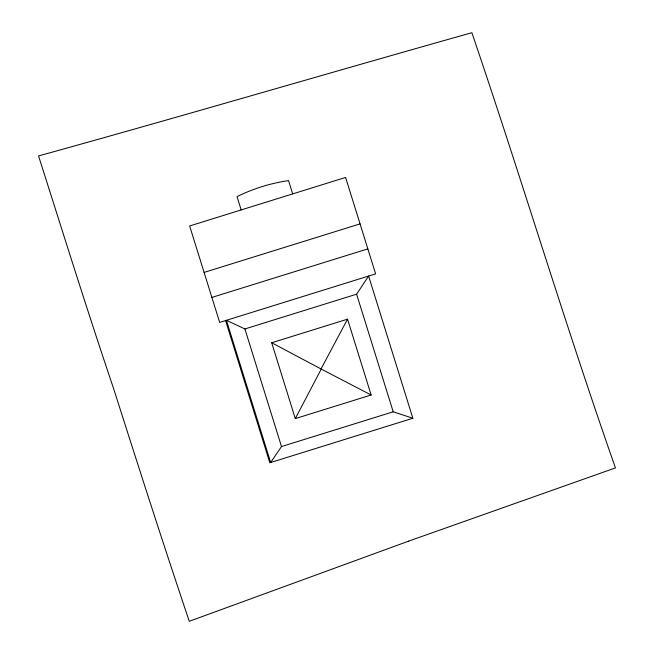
<?xml version="1.0" encoding="UTF-8"?>
<svg xmlns="http://www.w3.org/2000/svg" width="654" height="654" viewBox="0 0 654 654"><rect width="100%" height="100%" fill="white"/><g stroke="black" fill="none" stroke-linecap="round" stroke-linejoin="round"><path stroke-width="0.98" d="M295.297 418.601L321.237 369.085L271.696 342.761L347.544 319.16L371.145 395L295.297 418.601L271.696 342.761M321.13 368.725L347.544 319.16M412.862 418.249L393.209 411.799L281.506 446.559L270.666 462.501L226.415 320.305L244.907 328.954L356.61 294.186L368.611 276.053L412.862 418.249L269.824 462.762L225.573 320.566M204.105 272.416L360.06 223.889M211.888 297.415L367.834 248.88M321.237 369.085L371.145 395M356.61 294.186L393.209 411.799M292.681 193.911L288.537 180.594A174.25 174.25 0 0 0 237.026 196.617L241.171 209.934M244.907 328.954L281.506 446.559M408.717 541.103L189.276 621.3C163.222 543.891 138.321 466.122 113.518 388.304C87.407 311.206 63.258 233.478 38.553 155.938C183.3 115.897 327.319 73.42 471.877 32.7C521.148 177.308 564.811 323.755 615.447 467.904L408.717 541.103M345.606 177.438L189.652 225.965L219.662 322.406L375.617 273.871L345.606 177.438"/></g></svg>
